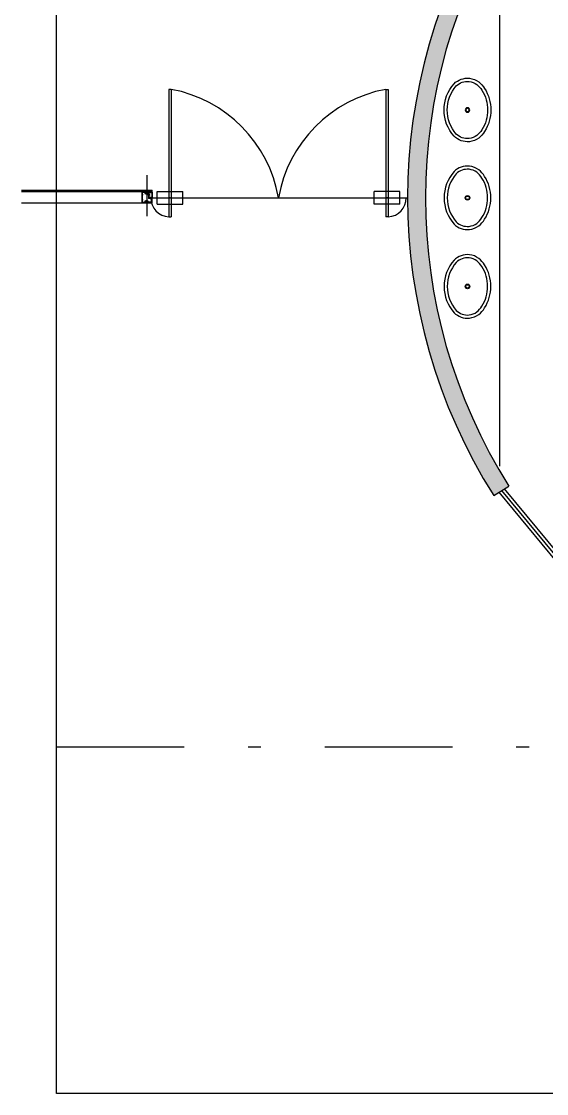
# Model space of a CAD drawing. Header units: millimetres. Extents: x 182 to 575, y -105 to 95.
# Drawn here: x 301.66 to 305.78, y 20.03 to 28.43 of the extents above; entities that cross this region are included whole.
import ezdxf

# ---------------------------------------------------------------- set-up
doc = ezdxf.new("R2010")
doc.units = ezdxf.units.MM
doc.header["$MEASUREMENT"] = 0
doc.linetypes.add('DASHDOT', pattern=[1, 0.5, -0.25, 0, -0.25])
for name, color, linetype in [('base', 253, 'Continuous'), ('EIXOS', 31, 'DASHDOT'), ('JAN', 161, 'Continuous'), ('SAN', 1, 'Continuous'), ('SANFINAL', 7, 'Continuous')]:
    doc.layers.add(name, color=color, linetype=linetype)

# ---------------------------------------------------------------- blocks, each defined once
blk = doc.blocks.new('Cuba01_pl')
at = {"layer": 'SAN'}
for radius in [0.018, 0.013]:
    blk.add_circle((0, 0), radius, dxfattribs=at)
at = {"layer": 'SANFINAL'}
for centre, radius, start, end in [((-0.0022, -0.1243), 0.3068, 89.5504, 122.73751), ((0.0022, -0.1243), 0.3068, 57.26249, 90.4496), ((-0.0906, -0.0037), 0.1589, 144.52318, 173.17666), ((-0.0706, -0.0303), 0.1909, 120.72503, 141.48411), ((-0.0706, -0.0303), 0.1659, 120.57547, 141.25329), ((-0.0022, -0.1243), 0.2818, 89.5504, 122.82801), ((0.0022, -0.1243), 0.2818, 57.17199, 90.4496), ((0.0706, -0.0303), 0.1659, 38.74671, 59.42453), ((0.0706, -0.0303), 0.1909, 38.51589, 59.27497), ((0.0906, -0.0037), 0.1589, 6.82334, 35.47682), ((-0.0974, 0.0005), 0.1517, 174.45244, 224.38195), ((-0.0974, 0.0005), 0.1267, 174.57802, 224.00207), ((-0.0906, -0.0037), 0.1339, 144.80474, 173.05731), ((0.0974, 0.0005), 0.1267, 315.99793, 5.42198), ((0.0906, -0.0037), 0.1339, 6.94269, 35.19526), ((0.0974, 0.0005), 0.1517, 315.61805, 5.54756), ((-0.0024, 0.1229), 0.3059, 228.32438, 270.48382), ((-0.0024, 0.1229), 0.2809, 228.50405, 270.48382), ((0.0024, 0.1229), 0.3059, 269.51618, 311.67562), ((0.0024, 0.1229), 0.2809, 269.51618, 311.49595)]:
    blk.add_arc(centre, radius, start, end, dxfattribs=at)

msp = doc.modelspace()

# ---------------------------------------------------------------- hatches: boundary and pattern name
at = {"layer": 'base'}
msp.add_hatch(color=256, dxfattribs=at).paths.add_polyline_path([(305.3626, 24.7163), (305.481, 24.791, -0.289245), (305.481, 29.3072), (305.3627, 29.382, 0.289245)])

# ---------------------------------------------------------------- linework, layer by layer
at = {"color": 1}
for p, q in [((302.6869, 27.0933, -22.877), (302.6869, 27.099, -22.877)), ((302.6835, 27.0327, -22.877), (302.6835, 27.0336, -22.877)), ((302.6837, 27.0366, -22.877), (302.6849, 27.0366, -22.877)), ((302.6849, 27.0296, -22.877), (302.6837, 27.0296, -22.877)), ((302.6849, 27.0366, -22.877), (302.6849, 27.0296, -22.877))]:
    msp.add_line(p, q, dxfattribs=at)
at = {"layer": 'base'}
for p, q in [((305.4078, 29.1512), (305.4078, 24.9453)), ((302.8169, 27.8991, 172.2889), (302.8169, 26.8995, 172.2889)), ((302.8369, 27.8991, 172.2889), (302.8169, 27.8991, 172.2889)), ((302.8369, 27.8991, 172.2889), (302.8369, 26.8995, 172.2889)), ((304.5169, 27.8991, 172.2889), (304.5169, 26.8995, 172.2889)), ((304.5169, 27.8991, 172.2889), (304.5369, 27.8991, 172.2889)), ((304.5369, 27.8991, 172.2889), (304.5369, 26.8995, 172.2889)), ((302.6486, 26.9056, -22.877), (302.6486, 27.227, -22.877)), ((301.6636, 27.1093, -112.8987), (302.6886, 27.1093, 195.1644)), ((301.6636, 27.0992, -112.8987), (302.6886, 27.0992, 195.1644)), ((302.6104, 27.099, -22.877), (302.6289, 27.099, -22.877)), ((302.6104, 27.0933, -22.877), (302.6104, 27.099, -22.877)), ((302.6111, 27.0766, -22.877), (302.6111, 27.0697, -22.877)), ((302.6122, 27.0766, -22.877), (302.6111, 27.0766, -22.877)), ((302.6111, 27.0697, -22.877), (302.6122, 27.0697, -22.877)), ((302.6124, 27.0736, -22.877), (302.6131, 27.0736, -22.877)), ((302.6124, 27.0727, -22.877), (302.6124, 27.0736, -22.877)), ((302.6131, 27.0727, -22.877), (302.6124, 27.0727, -22.877)), ((302.6131, 27.0736, -22.877), (302.6131, 27.0757, -22.877)), ((302.6131, 27.0705, -22.877), (302.6131, 27.0727, -22.877)), ((302.6227, 27.099, -22.877), (302.6289, 27.099, -22.877)), ((302.6289, 27.0931, -22.877), (302.6227, 27.0931, -22.877)), ((302.6289, 27.0931, -22.877), (302.6227, 27.0931, -22.877)), ((302.6255, 27.0931, -22.877), (302.6311, 27.0931, -22.877)), ((302.6289, 27.0931, -22.877), (302.6289, 27.099, -22.877)), ((302.6372, 27.0886, -22.877), (302.6346, 27.0886, -22.877)), ((302.6372, 27.0886, -22.877), (302.6346, 27.0886, -22.877)), ((302.6348, 27.0855, -22.877), (302.6386, 27.0858, -22.877)), ((302.636, 27.0898, -22.877), (302.637, 27.0908, -22.877)), ((302.636, 27.0902, -22.877), (302.6366, 27.0908, -22.877)), ((302.636, 27.0906, -22.877), (302.6361, 27.0908, -22.877)), ((302.636, 27.0898, -22.877), (302.637, 27.0908, -22.877)), ((302.636, 27.0902, -22.877), (302.6366, 27.0908, -22.877)), ((302.636, 27.0906, -22.877), (302.6361, 27.0908, -22.877)), ((302.6371, 27.0896, -22.877), (302.636, 27.0907, -22.877)), ((302.6371, 27.0896, -22.877), (302.636, 27.0907, -22.877)), ((302.6367, 27.0896, -22.877), (302.636, 27.0903, -22.877)), ((302.6367, 27.0896, -22.877), (302.636, 27.0903, -22.877)), ((302.6363, 27.0896, -22.877), (302.636, 27.0898, -22.877)), ((302.6363, 27.0896, -22.877), (302.636, 27.0898, -22.877)), ((302.6362, 27.0896, -22.877), (302.6374, 27.0908, -22.877)), ((302.6362, 27.0896, -22.877), (302.6374, 27.0908, -22.877)), ((302.6385, 27.0886, -22.877), (302.6364, 27.0908, -22.877)), ((302.6385, 27.0886, -22.877), (302.6364, 27.0908, -22.877)), ((302.6366, 27.0896, -22.877), (302.6378, 27.0908, -22.877)), ((302.6366, 27.0896, -22.877), (302.6378, 27.0908, -22.877)), ((302.6389, 27.0886, -22.877), (302.6368, 27.0908, -22.877)), ((302.6389, 27.0886, -22.877), (302.6368, 27.0908, -22.877)), ((302.6371, 27.0896, -22.877), (302.6383, 27.0908, -22.877)), ((302.6371, 27.0896, -22.877), (302.6383, 27.0908, -22.877)), ((302.6393, 27.0886, -22.877), (302.6372, 27.0908, -22.877)), ((302.6372, 27.0889, -22.877), (302.6391, 27.0908, -22.877)), ((302.6372, 27.0893, -22.877), (302.6387, 27.0908, -22.877)), ((302.6393, 27.0886, -22.877), (302.6372, 27.0908, -22.877)), ((302.6372, 27.0889, -22.877), (302.6391, 27.0908, -22.877)), ((302.6372, 27.0893, -22.877), (302.6387, 27.0908, -22.877)), ((302.6372, 27.0886, -22.877), (302.6372, 27.0896, -22.877)), ((302.6372, 27.0886, -22.877), (302.6372, 27.0896, -22.877)), ((302.6381, 27.0886, -22.877), (302.6372, 27.0895, -22.877)), ((302.6381, 27.0886, -22.877), (302.6372, 27.0895, -22.877)), ((302.6376, 27.0886, -22.877), (302.6372, 27.089, -22.877)), ((302.6376, 27.0886, -22.877), (302.6372, 27.089, -22.877)), ((302.6401, 27.0886, -22.877), (302.6372, 27.0886, -22.877)), ((302.6401, 27.0886, -22.877), (302.6372, 27.0886, -22.877)), ((302.6374, 27.0886, -22.877), (302.6395, 27.0908, -22.877)), ((302.6374, 27.0886, -22.877), (302.6395, 27.0908, -22.877)), ((302.6397, 27.0886, -22.877), (302.6376, 27.0908, -22.877)), ((302.6397, 27.0886, -22.877), (302.6376, 27.0908, -22.877)), ((302.6378, 27.0886, -22.877), (302.64, 27.0908, -22.877)), ((302.6378, 27.0886, -22.877), (302.64, 27.0908, -22.877)), ((302.6401, 27.0887, -22.877), (302.638, 27.0908, -22.877)), ((302.6401, 27.0887, -22.877), (302.638, 27.0908, -22.877)), ((302.6383, 27.0886, -22.877), (302.6404, 27.0908, -22.877)), ((302.6383, 27.0886, -22.877), (302.6404, 27.0908, -22.877)), ((302.6401, 27.0892, -22.877), (302.6385, 27.0908, -22.877)), ((302.6401, 27.0892, -22.877), (302.6385, 27.0908, -22.877)), ((302.6386, 27.0858, -22.877), (302.6426, 27.0858, -22.877)), ((302.6387, 27.0886, -22.877), (302.6408, 27.0908, -22.877)), ((302.6387, 27.0886, -22.877), (302.6408, 27.0908, -22.877)), ((302.6401, 27.0896, -22.877), (302.6389, 27.0908, -22.877)), ((302.6401, 27.0896, -22.877), (302.6389, 27.0908, -22.877)), ((302.6391, 27.0886, -22.877), (302.6412, 27.0908, -22.877)), ((302.6391, 27.0886, -22.877), (302.6412, 27.0908, -22.877)), ((302.6405, 27.0896, -22.877), (302.6393, 27.0908, -22.877)), ((302.6405, 27.0896, -22.877), (302.6393, 27.0908, -22.877)), ((302.6395, 27.0886, -22.877), (302.6401, 27.0892, -22.877)), ((302.6395, 27.0886, -22.877), (302.6401, 27.0892, -22.877)), ((302.641, 27.0896, -22.877), (302.6397, 27.0908, -22.877)), ((302.641, 27.0896, -22.877), (302.6397, 27.0908, -22.877)), ((302.64, 27.0886, -22.877), (302.6401, 27.0888, -22.877)), ((302.64, 27.0886, -22.877), (302.6401, 27.0888, -22.877)), ((302.6401, 27.0896, -22.877), (302.6401, 27.0886, -22.877)), ((302.6401, 27.0896, -22.877), (302.6401, 27.0886, -22.877)), ((302.6423, 27.0886, -22.877), (302.6401, 27.0886, -22.877)), ((302.6423, 27.0886, -22.877), (302.6401, 27.0886, -22.877)), ((302.6413, 27.0897, -22.877), (302.6402, 27.0908, -22.877)), ((302.6413, 27.0897, -22.877), (302.6402, 27.0908, -22.877)), ((302.6404, 27.0896, -22.877), (302.6413, 27.0904, -22.877)), ((302.6404, 27.0896, -22.877), (302.6413, 27.0904, -22.877)), ((302.6405, 27.0991, -22.877), (302.6405, 27.1091, -22.877)), ((302.6405, 27.1041, -22.877), (302.6405, 27.1081, -22.877)), ((302.6436, 27.0931, -22.877), (302.6405, 27.1081, -22.877)), ((302.6413, 27.0901, -22.877), (302.6406, 27.0908, -22.877)), ((302.6413, 27.0901, -22.877), (302.6406, 27.0908, -22.877)), ((302.6409, 27.0896, -22.877), (302.6413, 27.0899, -22.877)), ((302.6409, 27.0896, -22.877), (302.6413, 27.0899, -22.877)), ((302.6413, 27.0905, -22.877), (302.641, 27.0908, -22.877)), ((302.6413, 27.0905, -22.877), (302.641, 27.0908, -22.877)), ((302.654, 27.0931, -22.877), (302.6436, 27.0931, -22.877)), ((302.6532, 27.0857, -22.877), (302.6531, 27.0864, -22.877)), ((302.6531, 27.0864, -22.877), (302.6531, 27.0864, -22.877)), ((302.6532, 27.0857, -22.877), (302.6532, 27.0857, -22.877)), ((302.6535, 27.0873, -22.877), (302.6535, 27.0882, -22.877)), ((302.6535, 27.0882, -22.877), (302.6535, 27.0882, -22.877)), ((302.6535, 27.0873, -22.877), (302.6535, 27.0873, -22.877)), ((302.6621, 27.0855, -22.877), (302.6535, 27.0855, -22.877)), ((302.6535, 27.0855, -22.877), (302.6535, 27.0855, -22.877)), ((302.6536, 27.0931, -22.877), (302.6568, 27.1081, -22.877)), ((302.6538, 27.0885, -22.877), (302.6538, 27.0885, -22.877)), ((302.6538, 27.0885, -22.877), (302.6558, 27.0885, -22.877)), ((302.6607, 27.0874, -22.877), (302.6538, 27.087, -22.877)), ((302.6538, 27.087, -22.877), (302.6538, 27.087, -22.877)), ((302.6541, 27.0865, -22.877), (302.6607, 27.087, -22.877)), ((302.6541, 27.0865, -22.877), (302.6541, 27.0865, -22.877)), ((302.6555, 27.0899, -22.877), (302.656, 27.091, -22.877)), ((302.6555, 27.0899, -22.877), (302.6555, 27.0899, -22.877)), ((302.6561, 27.0896, -22.877), (302.6557, 27.0896, -22.877)), ((302.6557, 27.0896, -22.877), (302.6557, 27.0896, -22.877)), ((302.6558, 27.073, -22.877), (302.6705, 27.073, -22.877)), ((302.656, 27.091, -22.877), (302.656, 27.091, -22.877)), ((302.6561, 27.0888, -22.877), (302.6561, 27.0896, -22.877)), ((302.6561, 27.0896, -22.877), (302.6561, 27.0896, -22.877)), ((302.6562, 27.0911, -22.877), (302.6562, 27.0911, -22.877)), ((302.6562, 27.0911, -22.877), (302.6592, 27.0911, -22.877)), ((302.6567, 27.0734, -22.877), (302.6567, 27.0754, -22.877)), ((302.6567, 27.0754, -22.877), (302.6567, 27.0754, -22.877)), ((302.6575, 27.0734, -22.877), (302.6567, 27.0734, -22.877)), ((302.6567, 27.0706, -22.877), (302.6567, 27.0726, -22.877)), ((302.6567, 27.0726, -22.877), (302.6575, 27.0726, -22.877)), ((302.6567, 27.0706, -22.877), (302.6567, 27.0706, -22.877)), ((302.6568, 27.0991, -22.877), (302.6568, 27.1091, -22.877)), ((302.6568, 27.1041, -22.877), (302.6568, 27.1081, -22.877)), ((302.6575, 27.0762, -22.877), (302.6575, 27.0762, -22.877)), ((302.6575, 27.0762, -22.877), (302.6586, 27.0762, -22.877)), ((302.6575, 27.0726, -22.877), (302.6575, 27.0734, -22.877)), ((302.6586, 27.0698, -22.877), (302.6575, 27.0698, -22.877)), ((302.6575, 27.0698, -22.877), (302.6575, 27.0698, -22.877)), ((302.6586, 27.0762, -22.877), (302.6586, 27.0698, -22.877)), ((302.6586, 27.074, -22.877), (302.659, 27.074, -22.877)), ((302.6586, 27.072, -22.877), (302.6592, 27.072, -22.877)), ((302.659, 27.074, -22.877), (302.6596, 27.0746, -22.877)), ((302.659, 27.074, -22.877), (302.6593, 27.0714, -22.877)), ((302.6592, 27.0911, -22.877), (302.6592, 27.0911, -22.877)), ((302.6596, 27.0896, -22.877), (302.6592, 27.0896, -22.877)), ((302.6592, 27.0896, -22.877), (302.6592, 27.0896, -22.877)), ((302.6592, 27.0896, -22.877), (302.6592, 27.0888, -22.877)), ((302.6593, 27.091, -22.877), (302.6593, 27.091, -22.877)), ((302.6593, 27.091, -22.877), (302.6598, 27.0899, -22.877)), ((302.6593, 27.0714, -22.877), (302.6598, 27.072, -22.877)), ((302.6595, 27.0885, -22.877), (302.6621, 27.0885, -22.877)), ((302.6596, 27.0896, -22.877), (302.6596, 27.0896, -22.877)), ((302.6596, 27.0746, -22.877), (302.6598, 27.072, -22.877)), ((302.6596, 27.074, -22.877), (302.6602, 27.074, -22.877)), ((302.6598, 27.0899, -22.877), (302.6598, 27.0899, -22.877)), ((302.6598, 27.072, -22.877), (302.6603, 27.072, -22.877)), ((302.6602, 27.074, -22.877), (302.6607, 27.0746, -22.877)), ((302.6602, 27.074, -22.877), (302.6604, 27.0714, -22.877)), ((302.6604, 27.0714, -22.877), (302.6609, 27.072, -22.877)), ((302.6607, 27.0874, -22.877), (302.6607, 27.0874, -22.877)), ((302.6607, 27.087, -22.877), (302.6607, 27.087, -22.877)), ((302.6607, 27.0746, -22.877), (302.6609, 27.072, -22.877)), ((302.6607, 27.074, -22.877), (302.6613, 27.074, -22.877)), ((302.6609, 27.0872, -22.877), (302.6609, 27.0872, -22.877)), ((302.6609, 27.0872, -22.877), (302.6609, 27.0872, -22.877)), ((302.6609, 27.0872, -22.877), (302.6609, 27.0872, -22.877)), ((302.6609, 27.072, -22.877), (302.6615, 27.072, -22.877)), ((302.6613, 27.074, -22.877), (302.6618, 27.0746, -22.877)), ((302.6613, 27.074, -22.877), (302.6615, 27.0714, -22.877)), ((302.6615, 27.0714, -22.877), (302.6621, 27.072, -22.877)), ((302.6618, 27.0746, -22.877), (302.6621, 27.072, -22.877)), ((302.6619, 27.074, -22.877), (302.6625, 27.074, -22.877)), ((302.6621, 27.0885, -22.877), (302.6621, 27.0885, -22.877)), ((302.6621, 27.0855, -22.877), (302.6621, 27.0855, -22.877)), ((302.6621, 27.072, -22.877), (302.6626, 27.072, -22.877)), ((302.6624, 27.0882, -22.877), (302.6624, 27.0882, -22.877)), ((302.6624, 27.0882, -22.877), (302.6624, 27.0858, -22.877)), ((302.6624, 27.0858, -22.877), (302.6624, 27.0858, -22.877)), ((302.6625, 27.074, -22.877), (302.663, 27.0746, -22.877)), ((302.6625, 27.074, -22.877), (302.6627, 27.0714, -22.877)), ((302.6627, 27.0714, -22.877), (302.6632, 27.072, -22.877)), ((302.663, 27.0746, -22.877), (302.6632, 27.072, -22.877)), ((302.663, 27.074, -22.877), (302.6631, 27.074, -22.877)), ((302.663, 27.074, -22.877), (302.6634, 27.074, -22.877)), ((302.6632, 27.072, -22.877), (302.6632, 27.072, -22.877)), ((302.6632, 27.072, -22.877), (302.6636, 27.072, -22.877)), ((302.6634, 27.074, -22.877), (302.664, 27.0746, -22.877)), ((302.6634, 27.074, -22.877), (302.6637, 27.0714, -22.877)), ((302.6637, 27.0714, -22.877), (302.6642, 27.072, -22.877)), ((302.664, 27.0746, -22.877), (302.6642, 27.072, -22.877)), ((302.664, 27.074, -22.877), (302.6646, 27.074, -22.877)), ((302.6642, 27.072, -22.877), (302.6648, 27.072, -22.877)), ((302.6646, 27.074, -22.877), (302.6651, 27.0746, -22.877)), ((302.6646, 27.074, -22.877), (302.6648, 27.0714, -22.877)), ((302.6648, 27.0714, -22.877), (302.6653, 27.072, -22.877)), ((302.6651, 27.0746, -22.877), (302.6653, 27.072, -22.877)), ((302.6652, 27.074, -22.877), (302.6657, 27.074, -22.877)), ((302.6653, 27.072, -22.877), (302.6659, 27.072, -22.877)), ((302.6657, 27.074, -22.877), (302.6662, 27.0746, -22.877)), ((302.6657, 27.074, -22.877), (302.6659, 27.0714, -22.877)), ((302.6659, 27.0714, -22.877), (302.6665, 27.072, -22.877)), ((302.6662, 27.0746, -22.877), (302.6665, 27.072, -22.877)), ((302.6663, 27.074, -22.877), (302.6669, 27.074, -22.877)), ((302.6665, 27.072, -22.877), (302.667, 27.072, -22.877)), ((302.6669, 27.074, -22.877), (302.6674, 27.0746, -22.877)), ((302.6669, 27.074, -22.877), (302.6671, 27.0714, -22.877)), ((302.6671, 27.0714, -22.877), (302.6676, 27.072, -22.877)), ((302.6674, 27.0746, -22.877), (302.6676, 27.072, -22.877)), ((302.6674, 27.074, -22.877), (302.6675, 27.074, -22.877)), ((302.6676, 27.072, -22.877), (302.6676, 27.072, -22.877)), ((302.668, 27.0735, -22.877), (302.6681, 27.0724, -22.877)), ((302.6746, 27.099, -22.877), (302.6684, 27.099, -22.877)), ((302.6684, 27.0931, -22.877), (302.6684, 27.099, -22.877)), ((302.6869, 27.099, -22.877), (302.6684, 27.099, -22.877)), ((302.6702, 27.0931, -22.877), (302.6764, 27.0931, -22.877)), ((302.6702, 27.0931, -22.877), (302.6886, 27.0931, -22.877)), ((302.7269, 26.9991, 172.2889), (302.7269, 27.0991, 172.2889)), ((302.7269, 27.0991, 172.2889), (302.9269, 27.0991, 172.2889)), ((302.9269, 26.9991, 172.2889), (302.9269, 27.0991, 172.2889)), ((304.6269, 27.0991, 172.2889), (304.4269, 27.0991, 172.2889)), ((304.4269, 26.9991, 172.2889), (304.4269, 27.0991, 172.2889)), ((304.6269, 26.9991, 172.2889), (304.6269, 27.0991, 172.2889)), ((301.6636, 27.0093), (302.6886, 27.0093, 195.166)), ((302.6111, 27.0366, -22.877), (302.6111, 27.0296, -22.877)), ((302.6122, 27.0366, -22.877), (302.6111, 27.0366, -22.877)), ((302.6111, 27.0296, -22.877), (302.6122, 27.0296, -22.877)), ((302.6124, 27.0336, -22.877), (302.6131, 27.0336, -22.877)), ((302.6124, 27.0327, -22.877), (302.6124, 27.0336, -22.877)), ((302.6131, 27.0327, -22.877), (302.6124, 27.0327, -22.877)), ((302.6131, 27.0336, -22.877), (302.6131, 27.0357, -22.877)), ((302.6131, 27.0305, -22.877), (302.6131, 27.0327, -22.877)), ((302.6372, 27.0176, -22.877), (302.6346, 27.0176, -22.877)), ((302.6372, 27.0176, -22.877), (302.6346, 27.0176, -22.877)), ((302.6348, 27.0207, -22.877), (302.6386, 27.0204, -22.877)), ((302.6371, 27.0167, -22.877), (302.636, 27.0156, -22.877)), ((302.6367, 27.0167, -22.877), (302.636, 27.016, -22.877)), ((302.6363, 27.0167, -22.877), (302.636, 27.0164, -22.877)), ((302.6371, 27.0167, -22.877), (302.636, 27.0156, -22.877)), ((302.6367, 27.0167, -22.877), (302.636, 27.016, -22.877)), ((302.6363, 27.0167, -22.877), (302.636, 27.0164, -22.877)), ((302.636, 27.0165, -22.877), (302.637, 27.0155, -22.877)), ((302.636, 27.0165, -22.877), (302.637, 27.0155, -22.877)), ((302.636, 27.016, -22.877), (302.6366, 27.0155, -22.877)), ((302.636, 27.016, -22.877), (302.6366, 27.0155, -22.877)), ((302.636, 27.0156, -22.877), (302.6361, 27.0155, -22.877)), ((302.636, 27.0156, -22.877), (302.6361, 27.0155, -22.877)), ((302.6362, 27.0167, -22.877), (302.6374, 27.0155, -22.877)), ((302.6362, 27.0167, -22.877), (302.6374, 27.0155, -22.877)), ((302.6385, 27.0176, -22.877), (302.6364, 27.0155, -22.877)), ((302.6385, 27.0176, -22.877), (302.6364, 27.0155, -22.877)), ((302.6366, 27.0167, -22.877), (302.6378, 27.0155, -22.877)), ((302.6366, 27.0167, -22.877), (302.6378, 27.0155, -22.877)), ((302.6389, 27.0176, -22.877), (302.6368, 27.0155, -22.877)), ((302.6389, 27.0176, -22.877), (302.6368, 27.0155, -22.877)), ((302.6371, 27.0167, -22.877), (302.6383, 27.0155, -22.877)), ((302.6371, 27.0167, -22.877), (302.6383, 27.0155, -22.877)), ((302.6401, 27.0176, -22.877), (302.6372, 27.0176, -22.877)), ((302.6372, 27.0176, -22.877), (302.6372, 27.0167, -22.877)), ((302.6401, 27.0176, -22.877), (302.6372, 27.0176, -22.877)), ((302.6372, 27.0176, -22.877), (302.6372, 27.0167, -22.877)), ((302.6393, 27.0176, -22.877), (302.6372, 27.0155, -22.877)), ((302.6381, 27.0176, -22.877), (302.6372, 27.0168, -22.877)), ((302.6376, 27.0176, -22.877), (302.6372, 27.0172, -22.877)), ((302.6393, 27.0176, -22.877), (302.6372, 27.0155, -22.877)), ((302.6381, 27.0176, -22.877), (302.6372, 27.0168, -22.877)), ((302.6376, 27.0176, -22.877), (302.6372, 27.0172, -22.877)), ((302.6372, 27.0174, -22.877), (302.6391, 27.0155, -22.877)), ((302.6372, 27.0174, -22.877), (302.6391, 27.0155, -22.877)), ((302.6372, 27.0169, -22.877), (302.6387, 27.0155, -22.877)), ((302.6372, 27.0169, -22.877), (302.6387, 27.0155, -22.877)), ((302.6374, 27.0176, -22.877), (302.6395, 27.0155, -22.877)), ((302.6374, 27.0176, -22.877), (302.6395, 27.0155, -22.877)), ((302.6397, 27.0176, -22.877), (302.6376, 27.0155, -22.877)), ((302.6397, 27.0176, -22.877), (302.6376, 27.0155, -22.877)), ((302.6378, 27.0176, -22.877), (302.64, 27.0155, -22.877)), ((302.6378, 27.0176, -22.877), (302.64, 27.0155, -22.877)), ((302.6401, 27.0175, -22.877), (302.638, 27.0155, -22.877)), ((302.6401, 27.0175, -22.877), (302.638, 27.0155, -22.877)), ((302.6383, 27.0176, -22.877), (302.6404, 27.0155, -22.877)), ((302.6383, 27.0176, -22.877), (302.6404, 27.0155, -22.877)), ((302.6401, 27.0171, -22.877), (302.6385, 27.0155, -22.877)), ((302.6401, 27.0171, -22.877), (302.6385, 27.0155, -22.877)), ((302.6386, 27.0204, -22.877), (302.6426, 27.0205, -22.877)), ((302.6387, 27.0176, -22.877), (302.6408, 27.0155, -22.877)), ((302.6387, 27.0176, -22.877), (302.6408, 27.0155, -22.877)), ((302.6401, 27.0167, -22.877), (302.6389, 27.0155, -22.877)), ((302.6401, 27.0167, -22.877), (302.6389, 27.0155, -22.877)), ((302.6391, 27.0176, -22.877), (302.6412, 27.0155, -22.877)), ((302.6391, 27.0176, -22.877), (302.6412, 27.0155, -22.877)), ((302.6405, 27.0167, -22.877), (302.6393, 27.0155, -22.877)), ((302.6405, 27.0167, -22.877), (302.6393, 27.0155, -22.877)), ((302.6395, 27.0176, -22.877), (302.6401, 27.0171, -22.877)), ((302.6395, 27.0176, -22.877), (302.6401, 27.0171, -22.877)), ((302.641, 27.0167, -22.877), (302.6397, 27.0155, -22.877)), ((302.641, 27.0167, -22.877), (302.6397, 27.0155, -22.877)), ((302.64, 27.0176, -22.877), (302.6401, 27.0175, -22.877)), ((302.64, 27.0176, -22.877), (302.6401, 27.0175, -22.877)), ((302.6401, 27.0167, -22.877), (302.6401, 27.0176, -22.877)), ((302.6401, 27.0167, -22.877), (302.6401, 27.0176, -22.877)), ((302.6423, 27.0176, -22.877), (302.6401, 27.0176, -22.877)), ((302.6423, 27.0176, -22.877), (302.6401, 27.0176, -22.877)), ((302.6413, 27.0166, -22.877), (302.6402, 27.0155, -22.877)), ((302.6413, 27.0166, -22.877), (302.6402, 27.0155, -22.877)), ((302.6404, 27.0167, -22.877), (302.6413, 27.0159, -22.877)), ((302.6404, 27.0167, -22.877), (302.6413, 27.0159, -22.877)), ((302.6413, 27.0162, -22.877), (302.6406, 27.0155, -22.877)), ((302.6413, 27.0162, -22.877), (302.6406, 27.0155, -22.877)), ((302.6409, 27.0167, -22.877), (302.6413, 27.0163, -22.877)), ((302.6409, 27.0167, -22.877), (302.6413, 27.0163, -22.877)), ((302.6413, 27.0157, -22.877), (302.641, 27.0155, -22.877)), ((302.6413, 27.0157, -22.877), (302.641, 27.0155, -22.877)), ((302.6566, 27.0491, 172.2889), (304.6879, 27.0491, 195.166)), ((302.6828, 27.0336, -22.877), (302.6828, 27.0357, -22.877)), ((302.6835, 27.0336, -22.877), (302.6828, 27.0336, -22.877)), ((302.6828, 27.0327, -22.877), (302.6835, 27.0327, -22.877)), ((302.6828, 27.0305, -22.877), (302.6828, 27.0327, -22.877)), ((302.7269, 26.9991, 172.2889), (302.9269, 26.9991, 172.2889)), ((304.6269, 26.9991, 172.2889), (304.4269, 26.9991, 172.2889)), ((302.8169, 26.8995, 172.2889), (302.8369, 26.8995, 172.2889)), ((304.5369, 26.8995, 172.2889), (304.5169, 26.8995, 172.2889)), ((305.3626, 24.7163, 195.166), (305.481, 24.791, 195.166)), ((306.1282, 23.8673, 195.166), (305.4046, 24.7428, 195.166)), ((306.1452, 23.8858, 195.166), (305.4259, 24.7562, 195.166)), ((306.1623, 23.9044, 195.166), (305.4472, 24.7697, 195.166))]:
    msp.add_line(p, q, dxfattribs=at)
msp.add_lwpolyline([(348.455, 20.0304), (301.9392, 20.0304), (301.9392, 36.8133), (348.455, 36.8133)], close=True, dxfattribs=at)
at = {"layer": 'base', "elevation": -22.877}
for points in [[(302.6107, 27.0931), (302.6436, 27.0931), (302.6436, 27.0931), (302.6436, 27.0885), (302.6436, 27.0885), (302.6406, 27.0885, -1), (302.6406, 27.0895), (302.6414, 27.0895), (302.6414, 27.0908), (302.6358, 27.0908), (302.6358, 27.0895), (302.6366, 27.0895, -1), (302.6366, 27.0885), (302.6336, 27.0885), (302.6336, 27.0894, 0.414214), (302.6316, 27.0914), (302.6123, 27.0914, 0.414214), (302.6103, 27.0894), (302.6103, 27.0168, 0.414214), (302.6123, 27.0148), (302.6336, 27.0148), (302.6336, 27.0148), (302.6336, 27.0169), (302.6336, 27.0169, -0.419197), (302.6344, 27.0177), (302.6366, 27.0177, -1.022616), (302.6366, 27.0167), (302.6358, 27.0167), (302.6358, 27.0154), (302.6414, 27.0154), (302.6414, 27.0167), (302.6406, 27.0167, -1), (302.6406, 27.0177), (302.6436, 27.0177), (302.6436, 27.0177), (302.6436, 27.0131), (302.6086, 27.0131), (302.6086, 27.0131), (302.6086, 27.0947, -0.414214), (302.609, 27.0951), (302.6099, 27.0951, -0.414214), (302.6103, 27.0947), (302.6103, 27.0935, 0.414214), (302.6107, 27.0931)], [(302.6839, 27.0158), (302.6578, 27.0158, -0.414214), (302.6558, 27.0178), (302.6558, 27.0212, 0.414214), (302.6541, 27.0229), (302.6405, 27.0229), (302.6405, 27.0259), (302.6387, 27.0259), (302.6387, 27.0229), (302.6309, 27.0236, 1.000008), (302.6307, 27.0214), (302.6386, 27.0207), (302.6386, 27.0207), (302.6536, 27.0207), (302.6536, 27.0135, 0.414214), (302.654, 27.0131), (302.6882, 27.0131, 0.414214), (302.6886, 27.0135), (302.6886, 27.0497, 0.406616), (302.6882, 27.0501), (302.6619, 27.0501, -0.414214), (302.6615, 27.0505), (302.6615, 27.0851, 0.414214), (302.6611, 27.0855), (302.6386, 27.0855), (302.631, 27.0848, 1.000008), (302.6313, 27.082), (302.6387, 27.0827), (302.6387, 27.0797), (302.6405, 27.0797), (302.6405, 27.0827), (302.6568, 27.0827, -0.414214), (302.6588, 27.0807), (302.6588, 27.0478, 0.414214), (302.6592, 27.0474), (302.6839, 27.0474, -0.414214), (302.6859, 27.0454), (302.6859, 27.0178, -0.414214), (302.6839, 27.0158)], [(302.6626, 27.0567), (302.6626, 27.082), (302.6622, 27.082, -1), (302.6622, 27.0835), (302.6626, 27.0835), (302.6626, 27.0885), (302.6597, 27.0885, -0.414173), (302.6593, 27.0889), (302.6593, 27.0895), (302.6601, 27.0895, 0.585709), (302.6604, 27.0901), (302.6597, 27.0913, 0.26127), (302.6594, 27.0915), (302.6559, 27.0915, 0.253886), (302.6556, 27.0913), (302.6548, 27.0901, 0.595041), (302.6551, 27.0895), (302.6559, 27.0895), (302.6559, 27.0889, -0.414173), (302.6555, 27.0885), (302.654, 27.0885, -0.414214), (302.6536, 27.0889), (302.6536, 27.0927, -0.414214), (302.654, 27.0931), (302.6882, 27.0931, -0.414214), (302.6886, 27.0927), (302.6886, 27.0506, -0.414214), (302.6882, 27.0502), (302.663, 27.0502, -0.414214), (302.6626, 27.0506), (302.6626, 27.0552), (302.6622, 27.0552, -1), (302.6622, 27.0567), (302.6626, 27.0567)], [(302.6567, 27.0903), (302.6567, 27.0886), (302.6567, 27.0886, 0.414214), (302.6569, 27.0885), (302.6569, 27.0885), (302.6584, 27.0885), (302.6584, 27.0885, 0.414214), (302.6586, 27.0886), (302.6586, 27.0886), (302.6586, 27.0903), (302.6586, 27.0903, 0.414214), (302.6584, 27.0905), (302.6584, 27.0905), (302.6569, 27.0905), (302.6569, 27.0905, 0.414214), (302.6567, 27.0903)], [(302.6637, 27.09), (302.6625, 27.09, -0.414214), (302.6621, 27.0904), (302.6621, 27.0912, -0.414214), (302.6625, 27.0916), (302.6871, 27.0916), (302.6871, 27.0517), (302.6641, 27.0517), (302.6641, 27.0896, 0.414214), (302.6637, 27.09)]]:
    msp.add_lwpolyline(points, format="xyb", dxfattribs=at)
for points in [[(302.6372, 27.0896), (302.636, 27.0896), (302.636, 27.0908), (302.6413, 27.0908), (302.6413, 27.0896), (302.6401, 27.0896)], [(302.6372, 27.0896), (302.636, 27.0896), (302.636, 27.0908), (302.6413, 27.0908), (302.6413, 27.0896), (302.6401, 27.0896)], [(302.6372, 27.0167), (302.636, 27.0167), (302.636, 27.0155), (302.6413, 27.0155), (302.6413, 27.0167), (302.6401, 27.0167)], [(302.6372, 27.0167), (302.636, 27.0167), (302.636, 27.0155), (302.6413, 27.0155), (302.6413, 27.0167), (302.6401, 27.0167)]]:
    msp.add_lwpolyline(points, dxfattribs=at)
at = {"layer": 'base'}
for centre, radius, start, end in [((309.0579, 27.0491, 195.166), 4.37, 147.73536, 212.26442), ((309.0579, 27.0491, 195.166), 4.23, 147.73536, 212.26442), ((302.6439, 26.8683, 172.2889), 1.0487, 9.93046, 79.39668), ((304.7098, 26.8683, 172.2889), 1.0487, 100.60332, 170.06954), ((302.6122, 27.0757, -22.877), 0.000869, 0, 90), ((302.6122, 27.0705, -22.877), 0.000869, 270, 0), ((302.6348, 27.0871, -22.877), 0.00157, 97.37761, 269.71703), ((302.6424, 27.0872, -22.877), 0.00144, 277.41154, 92.3804), ((302.6536, 27.0865, -22.877), 0.0005, 0.00005, 186.91976), ((302.6535, 27.0858, -22.877), 0.0003, 186.92364, 269.99978), ((302.6538, 27.0882, -22.877), 0.0003, 90, 180), ((302.6538, 27.0873, -22.877), 0.0003, 180.0021, 273.07944), ((302.6557, 27.0898, -22.877), 0.000184, 165.00018, 270), ((302.6558, 27.0888, -22.877), 0.0003, 270, 0), ((302.6562, 27.0909, -22.877), 0.000184, 90, 157.98084), ((302.6592, 27.0909, -22.877), 0.000184, 22.0224, 90), ((302.6595, 27.0888, -22.877), 0.0003, 180, 270), ((302.6596, 27.0898, -22.877), 0.000184, 270, 15.00254), ((302.6607, 27.0872, -22.877), 0.0002, 0, 93.07749), ((302.6607, 27.0872, -22.877), 0.0002, 273.54384, 0), ((302.6621, 27.0882, -22.877), 0.0003, 0, 90), ((302.6621, 27.0858, -22.877), 0.0003, 270, 360), ((302.6122, 27.0357, -22.877), 0.000869, 0, 90), ((302.6122, 27.0305, -22.877), 0.000869, 270, 0), ((302.6348, 27.0192, -22.877), 0.00157, 90.28297, 262.62239), ((302.6424, 27.019, -22.877), 0.00144, 267.6196, 82.58846), ((302.8269, 27.0491, 172.2889), 0.15, 180, 266.17745), ((302.6837, 27.0357, -22.877), 0.000869, 90, 180), ((302.6837, 27.0305, -22.877), 0.000869, 180, 270), ((304.5269, 27.0491, 172.2889), 0.15, 273.82255, 0)]:
    msp.add_arc(centre, radius, start, end, dxfattribs=at)
for centre, major_axis, start_param, end_param in [((302.6575, 27.0754, -22.877), (0.000573, -0.000573), 2.356194, 3.926991), ((302.6575, 27.0706, -22.877), (-0.000573, -0.000573), 5.497787, 7.068583)]:
    msp.add_ellipse(centre, major_axis=major_axis, ratio=1, start_param=start_param, end_param=end_param, dxfattribs=at)
for points, knots in [([(302.669, 27.073, -22.877), (302.6689, 27.073, -22.877), (302.6688, 27.0731, -22.877), (302.6688, 27.073, -22.877), (302.6687, 27.0731, -22.877), (302.6687, 27.0732, -22.877), (302.6687, 27.0732, -22.877), (302.6686, 27.0733, -22.877), (302.6686, 27.0732, -22.877), (302.6685, 27.0733, -22.877), (302.6685, 27.0733, -22.877), (302.6684, 27.0733, -22.877), (302.6684, 27.0733, -22.877), (302.6683, 27.0734, -22.877), (302.6683, 27.0734, -22.877), (302.6683, 27.0734, -22.877), (302.6682, 27.0734, -22.877), (302.6681, 27.0734, -22.877), (302.6681, 27.0735, -22.877), (302.6681, 27.0735, -22.877), (302.668, 27.0736, -22.877), (302.6679, 27.0736, -22.877), (302.6679, 27.0736, -22.877), (302.6678, 27.0736, -22.877), (302.6678, 27.0737, -22.877), (302.6677, 27.0737, -22.877), (302.6677, 27.0738, -22.877), (302.6676, 27.0738, -22.877), (302.6676, 27.0739, -22.877), (302.6675, 27.0739, -22.877), (302.6675, 27.074, -22.877), (302.6674, 27.0741, -22.877), (302.6674, 27.0741, -22.877), (302.6674, 27.0741, -22.877)], [0, 0, 0, 0, 0.051439, 0.072585, 0.094945, 0.148925, 0.177318, 0.208117, 0.229263, 0.263962, 0.286322, 0.316684, 0.341831, 0.370224, 0.385176, 0.410323, 0.432683, 0.466448, 0.484229, 0.519793, 0.54494, 0.583668, 0.608815, 0.635405, 0.653187, 0.684808, 0.766724, 0.798345, 0.829966, 0.855113, 0.870066, 0.927124, 1, 1, 1, 1]), ([(302.669, 27.073, -22.877), (302.6689, 27.0729, -22.877), (302.6688, 27.0728, -22.877), (302.6687, 27.0728, -22.877), (302.6687, 27.0727, -22.877), (302.6686, 27.0727, -22.877), (302.6685, 27.0727, -22.877), (302.6685, 27.0726, -22.877), (302.6684, 27.0725, -22.877), (302.6684, 27.0725, -22.877), (302.6683, 27.0725, -22.877), (302.6683, 27.0725, -22.877), (302.6682, 27.0724, -22.877), (302.6681, 27.0724, -22.877), (302.668, 27.0724, -22.877), (302.668, 27.0723, -22.877), (302.6679, 27.0724, -22.877), (302.6679, 27.0723, -22.877), (302.6677, 27.0723, -22.877), (302.6677, 27.0722, -22.877), (302.6677, 27.0721, -22.877), (302.6676, 27.0721, -22.877), (302.6676, 27.072, -22.877), (302.6675, 27.072, -22.877), (302.6675, 27.072, -22.877)], [0, 0, 0, 0, 0.07678, 0.102261, 0.156401, 0.18506, 0.227914, 0.244954, 0.311716, 0.342019, 0.377118, 0.407421, 0.432902, 0.525013, 0.566753, 0.587018, 0.625497, 0.657854, 0.688156, 0.805193, 0.825457, 0.896684, 0.922166, 1, 1, 1, 1])]:
    msp.add_open_spline(points, degree=3, knots=knots, dxfattribs=at)
for p in [(302.8269, 27.0491, 172.2889), (304.5269, 27.0491, 172.2889)]:
    msp.add_point(p, dxfattribs=at)
at = {"layer": 'EIXOS', "linetype": 'DASHDOT', "ltscale": 2}
msp.add_line((301.9392, 22.7466), (348.455, 22.7466), dxfattribs=at)
at = {"layer": 'JAN'}
msp.add_line((302.6886, 27.0093, -22.877), (302.6886, 27.1093, -22.877), dxfattribs=at)

# ---------------------------------------------------------------- block references
at = {"layer": 'base', "xscale": -1, "rotation": 270}
msp.add_blockref('Cuba01_pl', (305.157, 27.7375, 195.166), dxfattribs=at)
at = {"layer": 'base', "rotation": 270}
for p in [(305.157, 27.0491, 195.166), (305.157, 26.3549, 195.166)]:
    msp.add_blockref('Cuba01_pl', p, dxfattribs=at)

doc.saveas('drawing.dxf')
